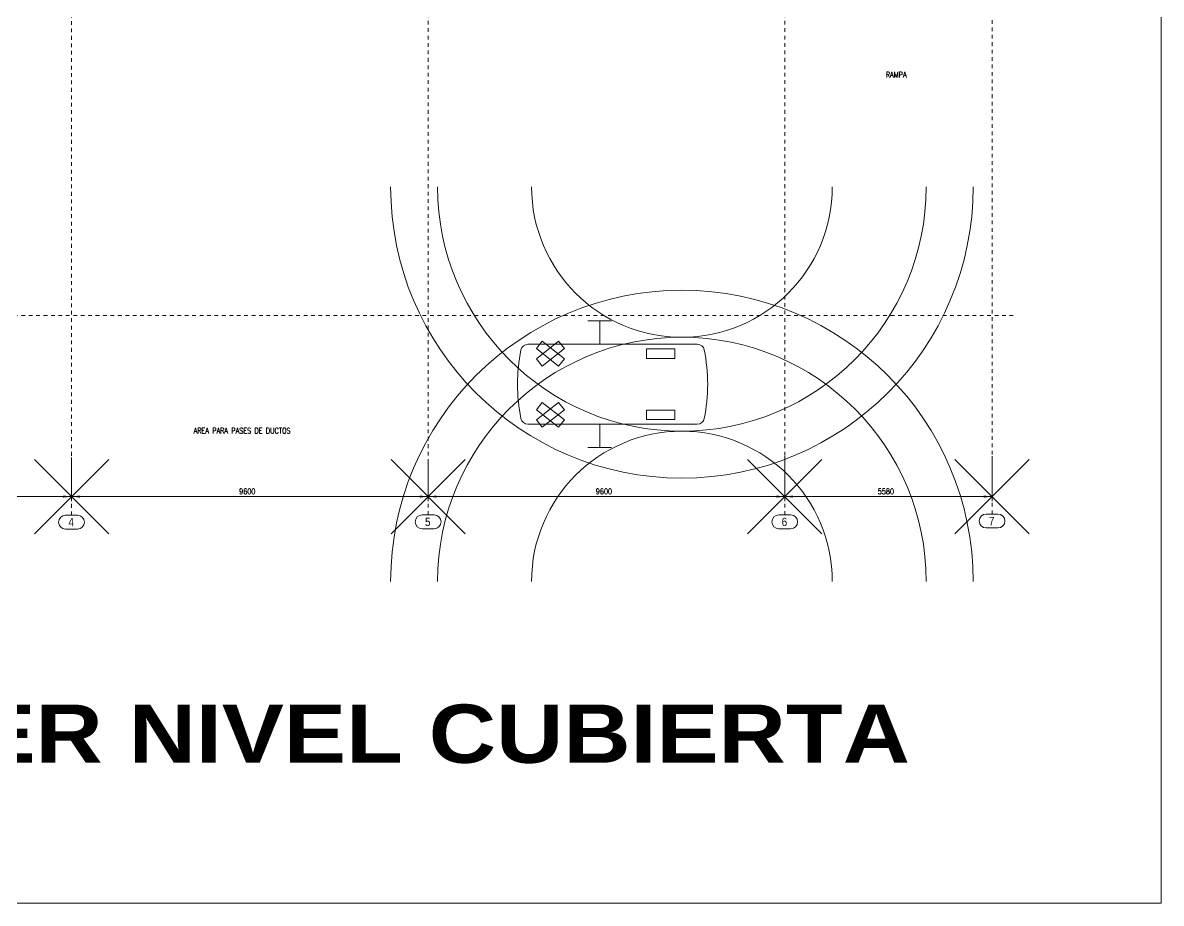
# Model space of a CAD drawing. Header units: millimetres. Extents: x 1010 to 1494, y -119 to 564.
# Drawn here: x 1115.35 to 1145.99, y 335.51 to 359.21 of the extents above; entities that cross this region are included whole.
import ezdxf

# ---------------------------------------------------------------- set-up
doc = ezdxf.new("R2010")
doc.units = ezdxf.units.MM
doc.header["$PDMODE"] = 3
doc.linetypes.add('DASHDOT', pattern=[1, 0.5, -0.25, 0, -0.25])
doc.layers.get('0').update_dxf_attribs({"lineweight": 9})
for name, color, linetype, lineweight in [('DER', 3, 'Continuous', 9), ('Dimensión', 1, 'Continuous', 9), ('Estructura', 170, 'Continuous', 9), ('IZQ', 1, 'Continuous', 9), ('Marca', 1, 'Continuous', 9), ('RADIOS G', 7, 'Continuous', 9), ('SEP', 4, 'Continuous', 9), ('Texto', 7, 'Continuous', 9), ('TX3', 6, 'Continuous', 9)]:
    doc.layers.add(name, color=color, linetype=linetype, lineweight=lineweight)
doc.styles.add('Arial', font='arial.ttf')
doc.styles.add('ROMANS', font='romans', dxfattribs={"width": 0.7})
doc.styles.add('TITULO', font='')
doc.styles.get('TITULO').set_extended_font_data('Arial Black')

# ---------------------------------------------------------------- blocks, each defined once
blk = doc.blocks.new('*A394')
at = {"layer": 'Marca', "linetype": 'DASHDOT', "lineweight": 0}
blk.add_line((33940, 6035), (90693, 6035), dxfattribs=at)
blk = doc.blocks.new('*A396')
at = {"layer": 'Marca', "linetype": 'DASHDOT', "lineweight": 0}
blk.add_line((74890, 665), (74890, 34593), dxfattribs=at)
at = {"layer": 'Marca', "style": 'Arial', "width": 0.85}
blk.add_text('5', height=225, dxfattribs=at).set_placement((74806, 365))
blk = doc.blocks.new('*A397')
at = {"layer": 'Marca', "linetype": 'DASHDOT', "lineweight": 0}
blk.add_line((65290, 658), (65290, 34593), dxfattribs=at)
at = {"layer": 'Marca', "style": 'Arial', "width": 0.85}
blk.add_text('4', height=225, dxfattribs=at).set_placement((65206, 358))
blk = doc.blocks.new('*A400')
at = {"layer": 'Marca', "linetype": 'DASHDOT', "lineweight": 0}
blk.add_line((90070, 687), (90070, 34593), dxfattribs=at)
at = {"layer": 'Marca', "style": 'Arial', "width": 0.85}
blk.add_text('7', height=225, dxfattribs=at).set_placement((89986, 387))
blk = doc.blocks.new('*A401')
at = {"layer": 'Marca', "linetype": 'DASHDOT', "lineweight": 0}
blk.add_line((84490, 665), (84490, 34593), dxfattribs=at)
at = {"layer": 'Marca', "style": 'Arial', "width": 0.85}
blk.add_text('6', height=225, dxfattribs=at).set_placement((84406, 365))
blk = doc.blocks.new('*A408')
at = {"layer": 'Marca', "linetype": 'Continuous', "lineweight": 0}
for p, q in [((65131, 658), (65448, 658)), ((65131, 283), (65448, 283))]:
    blk.add_line(p, q, dxfattribs=at)
for centre, start, end in [((65131, 470), 90, 270), ((65448, 470), 270, 90)]:
    blk.add_arc(centre, 188, start, end, dxfattribs=at)
blk = doc.blocks.new('*A409')
at = {"layer": 'Marca', "linetype": 'Continuous', "lineweight": 0}
for p, q in [((74731, 665), (75048, 665)), ((74731, 290), (75048, 290))]:
    blk.add_line(p, q, dxfattribs=at)
for centre, start, end in [((74731, 478), 90, 270), ((75048, 478), 270, 90)]:
    blk.add_arc(centre, 188, start, end, dxfattribs=at)
blk = doc.blocks.new('*A410')
at = {"layer": 'Marca', "linetype": 'Continuous', "lineweight": 0}
for p, q in [((89911, 687), (90228, 687)), ((89911, 312), (90228, 312))]:
    blk.add_line(p, q, dxfattribs=at)
for centre, start, end in [((89911, 500), 90, 270), ((90228, 500), 270, 90)]:
    blk.add_arc(centre, 188, start, end, dxfattribs=at)
blk = doc.blocks.new('*A411')
at = {"layer": 'Marca', "linetype": 'Continuous', "lineweight": 0}
for p, q in [((84331, 665), (84648, 665)), ((84331, 290), (84648, 290))]:
    blk.add_line(p, q, dxfattribs=at)
for centre, start, end in [((84331, 478), 90, 270), ((84648, 478), 270, 90)]:
    blk.add_arc(centre, 188, start, end, dxfattribs=at)
blk = doc.blocks.new('*A412')
at = {"layer": 'Dimensión'}
for points in [[(74890, 1158), (75115, 1186), (75115, 1130)], [(84490, 1158), (84265, 1130), (84265, 1186)]]:
    blk.add_hatch(color=256, dxfattribs=at).paths.add_polyline_path(points, flags=17)
at = {"layer": 'Dimensión', "linetype": 'Continuous', "lineweight": 0}
for p, q in [((84490, 2250), (84490, 1038)), ((74890, 2069), (74890, 1038)), ((74890, 1158), (84490, 1158))]:
    blk.add_line(p, q, dxfattribs=at)
at = {"layer": 'Dimensión'}
for p in [(74890, 1158), (84490, 1158)]:
    blk.add_point(p, dxfattribs=at)
blk = doc.blocks.new('*A420')
at = {"layer": 'Dimensión'}
for points in [[(55690, 1158), (55915, 1186), (55915, 1130)], [(65290, 1158), (65065, 1130), (65065, 1186)]]:
    blk.add_hatch(color=256, dxfattribs=at).paths.add_polyline_path(points, flags=17)
at = {"layer": 'Dimensión', "linetype": 'Continuous', "lineweight": 0}
for p, q in [((55690, 2214), (55690, 1038)), ((65290, 2214), (65290, 1038)), ((55690, 1158), (65290, 1158))]:
    blk.add_line(p, q, dxfattribs=at)
at = {"layer": 'Dimensión'}
for p in [(55690, 1158), (65290, 1158)]:
    blk.add_point(p, dxfattribs=at)
blk = doc.blocks.new('*A422')
at = {"layer": 'Dimensión'}
for points in [[(65290, 1158), (65515, 1186), (65515, 1130)], [(74890, 1158), (74665, 1130), (74665, 1186)]]:
    blk.add_hatch(color=256, dxfattribs=at).paths.add_polyline_path(points, flags=17)
at = {"layer": 'Dimensión', "linetype": 'Continuous', "lineweight": 0}
for p, q in [((65290, 2214), (65290, 1038)), ((74890, 2069), (74890, 1038)), ((65290, 1158), (74890, 1158))]:
    blk.add_line(p, q, dxfattribs=at)
at = {"layer": 'Dimensión'}
for p in [(65290, 1158), (74890, 1158)]:
    blk.add_point(p, dxfattribs=at)
blk = doc.blocks.new('*A423')
at = {"layer": 'Dimensión'}
for points in [[(84490, 1158), (84715, 1186), (84715, 1130)], [(90070, 1158), (89845, 1130), (89845, 1186)]]:
    blk.add_hatch(color=256, dxfattribs=at).paths.add_polyline_path(points, flags=17)
at = {"layer": 'Dimensión', "linetype": 'Continuous', "lineweight": 0}
for p, q in [((84490, 2250), (84490, 1038)), ((90070, 2250), (90070, 1038)), ((84490, 1158), (90070, 1158))]:
    blk.add_line(p, q, dxfattribs=at)
at = {"layer": 'Dimensión'}
for p in [(84490, 1158), (90070, 1158)]:
    blk.add_point(p, dxfattribs=at)
blk = doc.blocks.new('*A430')
at = {"layer": 'Dimensión', "style": 'ROMANS', "width": 0.85}
blk.add_text('9600', height=150, dxfattribs=at).set_placement((69803, 1222))
blk = doc.blocks.new('*A431')
at = {"layer": 'Dimensión', "style": 'ROMANS', "width": 0.85}
blk.add_text('9600', height=150, dxfattribs=at).set_placement((79403, 1222))
blk = doc.blocks.new('*A432')
at = {"layer": 'Dimensión', "style": 'ROMANS', "width": 0.85}
blk.add_text('5580', height=150, dxfattribs=at).set_placement((86993, 1222))
blk = doc.blocks.new('RADIO DE GIRO')
for p, q in [((-1.156, -0.556), (-0.686, 0.04)), ((-1.156, -0.117), (-0.958, 0.04)), ((-1.075, 0.27), (-1.075, -4.292)), ((-0.488, -0.556), (-0.958, 0.04)), ((-0.488, -0.117), (-0.686, 0.04)), ((0.488, -0.556), (0.958, 0.04)), ((0.488, -0.117), (0.686, 0.04)), ((1.156, -0.556), (0.686, 0.04)), ((1.156, -0.117), (0.958, 0.04)), ((1.075, -4.292), (1.075, 0.27)), ((-0.686, -0.713), (-1.156, -0.117)), ((-0.958, -0.713), (-0.488, -0.117)), ((0.958, -0.713), (0.488, -0.117)), ((0.686, -0.713), (1.156, -0.117)), ((-0.958, -0.713), (-1.156, -0.556)), ((-0.686, -0.713), (-0.488, -0.556)), ((0.686, -0.713), (0.488, -0.556)), ((0.958, -0.713), (1.156, -0.556)), ((-0.949, -2.927), (-0.949, -3.686)), ((-0.696, -2.927), (-0.949, -2.927)), ((-0.696, -3.686), (-0.696, -2.927)), ((0.696, -2.927), (0.949, -2.927)), ((0.696, -3.686), (0.696, -2.927)), ((0.949, -2.927), (0.949, -3.686)), ((-0.949, -3.686), (-0.696, -3.686)), ((0.949, -3.686), (0.696, -3.686))]:
    blk.add_line(p, q)
for centre, radius, start, end in [((-0.885, 0.27), 0.19, 101.4953, 180), ((0, -4.083), 4.632, 78.5047, 101.4953), ((0.885, 0.27), 0.19, 0, 78.5047), ((-0.885, -4.292), 0.19, 180, 258.5047), ((0, 0.061), 4.632, 258.5047, 281.4953), ((0.885, -4.292), 0.19, 281.4953, 0)]:
    blk.add_arc(centre, radius, start, end)
at = {"layer": 'DER'}
for radius in [7.841, 6.576, 4.047]:
    blk.add_arc((5.312, -3.878), radius, 90, 270, dxfattribs=at)
at = {"layer": 'IZQ'}
for radius in [7.841, 6.576, 4.047]:
    blk.add_arc((-5.312, -3.878), radius, 270, 90, dxfattribs=at)
at = {"layer": 'SEP'}
for p, q in [((-1.707, -1.348), (-1.707, -1.98)), ((1.707, -1.348), (1.707, -1.98)), ((-1.075, -1.664), (-1.707, -1.664)), ((1.075, -1.664), (1.707, -1.664))]:
    blk.add_line(p, q, dxfattribs=at)

msp = doc.modelspace()

# ---------------------------------------------------------------- linework, layer by layer
at = {"layer": 'Estructura'}
msp.add_lwpolyline([(1079.7975, 382.91227), (1145.99331, 382.91227), (1145.99331, 335.50561), (1079.7975, 335.50561)], close=True, dxfattribs=at)

# ---------------------------------------------------------------- block references
at = {"lineweight": 0, "xscale": 0.001, "yscale": 0.001, "zscale": 0.001}
for name in ['*A397', '*A396', '*A401', '*A400', '*A394', '*A412', '*A423', '*A420', '*A422', '*A430', '*A431', '*A432', '*A408', '*A409', '*A411', '*A410']:
    msp.add_blockref(name, (1051.36993, 345.29563), dxfattribs=at)
at = {"layer": 'RADIOS G', "rotation": 90}
msp.add_blockref('RADIO DE GIRO', (1129.21341, 349.47835), dxfattribs=at)

# ---------------------------------------------------------------- texts
at = {"layer": 'Texto', "style": 'ROMANS', "width": 0.85}
for s, p in [('RAMPA', (1138.5807, 357.73649)), ('AREA PARA PASES DE DUCTOS', (1119.94554, 348.15117))]:
    msp.add_text(s, height=0.15, dxfattribs=at).set_placement(p)
at = {"layer": 'TX3', "style": 'TITULO'}
msp.add_text('PLANTA LAYOUT TERCER NIVEL CUBIERTA', height=1.568, dxfattribs=at).set_placement((1085.32898, 339.28546))

doc.saveas('drawing.dxf')
